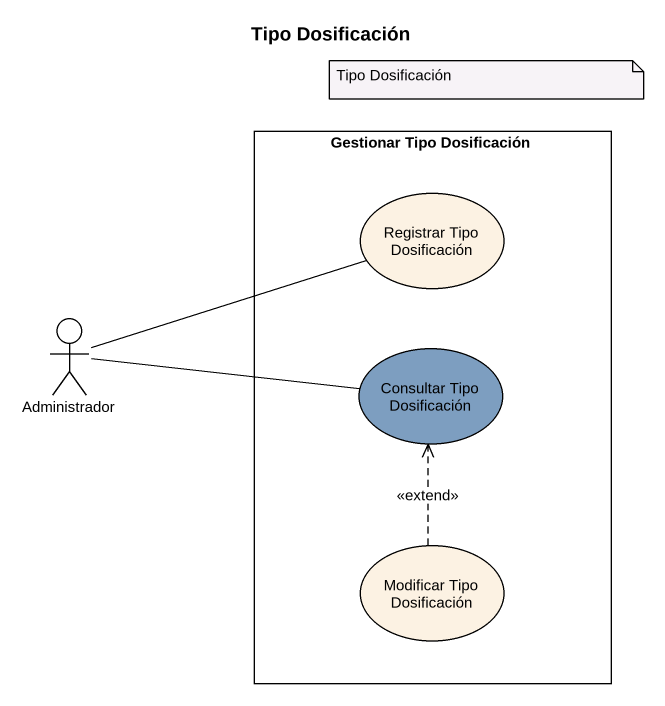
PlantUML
@startuml
title Tipo Dosificación
rectangle "Gestionar Tipo Dosificación" as Gestionar_Tipo_Dosificación {
  usecase "Registrar Tipo Dosificación" as Registrar_Tipo_Dosificación
  usecase "Consultar Tipo Dosificación" as Consultar_Tipo_Dosificación #7D9EC0
  usecase "Modificar Tipo Dosificación" as Modificar_Tipo_Dosificación
}
actor Administrador
Administrador -right- Registrar_Tipo_Dosificación
Administrador -right- Consultar_Tipo_Dosificación
Modificar_Tipo_Dosificación .up.> Consultar_Tipo_Dosificación : <<extend>>
note as N1
  Tipo Dosificación
end note
@enduml
